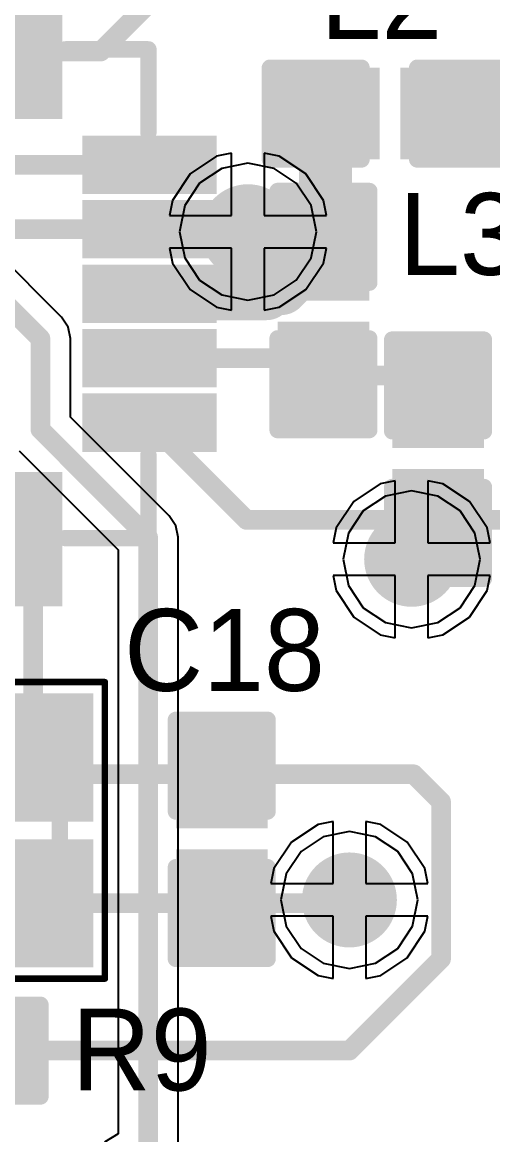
# Model space of a CAD drawing. Header units: millimetres. Extents: x 4 to 93, y 20 to 126.
# Drawn here: x 40.16 to 43.81, y 43.8 to 52.42 of the extents above; entities that cross this region are included whole.
import ezdxf

# ---------------------------------------------------------------- set-up
doc = ezdxf.new("R2010")
doc.units = ezdxf.units.MM
for name, color, linetype in [('BottomLayer', 5, 'Continuous'), ('KeepOutLayer', 6, 'Continuous'), ('Mechanical1', 6, 'Continuous'), ('MidLayer1', 16, 'Continuous'), ('MidLayer2', 76, 'Continuous'), ('MultiLayer', 9, 'Continuous'), ('TopLayer', 1, 'Continuous'), ('TopOverlay', 2, 'Continuous'), ('TopPaste', 8, 'Continuous'), ('TopSolder', 216, 'Continuous'), ('ViaHoleLayer', 16, 'Continuous')]:
    doc.layers.add(name, color=color, linetype=linetype)

# ---------------------------------------------------------------- blocks, each defined once
blk = doc.blocks.new('QFN20L_5_5_11')
at = {"layer": 'TopLayer'}
for points in [[(0.575, 0.4578), (0.825, 0.4578), (0.575, 1.2978), (0.825, 1.2978)], [(1.075, 0.4578), (1.325, 0.4578), (1.075, 1.2978), (1.325, 1.2978)], [(1.575, 0.4578), (1.825, 0.4578), (1.575, 1.2978), (1.825, 1.2978)], [(2.075, 0.4578), (2.325, 0.4578), (2.075, 1.2978), (2.325, 1.2978)], [(2.575, 0.4578), (2.825, 0.4578), (2.575, 1.2978), (2.825, 1.2978)], [(0.2168, -0.125), (0.2168, 0.125), (-0.6232, -0.125), (-0.6232, 0.125)], [(4.0232, -0.125), (4.0232, 0.125), (3.1832, -0.125), (3.1832, 0.125)], [(0.2168, -0.625), (0.2168, -0.375), (-0.6232, -0.625), (-0.6232, -0.375)], [(4.0232, -0.625), (4.0232, -0.375), (3.1832, -0.625), (3.1832, -0.375)], [(0.2168, -1.125), (0.2168, -0.875), (-0.6232, -1.125), (-0.6232, -0.875)], [(4.0232, -1.125), (4.0232, -0.875), (3.1832, -1.125), (3.1832, -0.875)], [(0.2168, -1.625), (0.2168, -1.375), (-0.6232, -1.625), (-0.6232, -1.375)], [(4.0232, -1.625), (4.0232, -1.375), (3.1832, -1.625), (3.1832, -1.375)], [(0.2168, -2.125), (0.2168, -1.875), (-0.6232, -2.125), (-0.6232, -1.875)], [(4.0232, -2.125), (4.0232, -1.875), (3.1832, -2.125), (3.1832, -1.875)], [(0.575, -3.3232), (0.825, -3.3232), (0.575, -2.4832), (0.825, -2.4832)], [(1.075, -3.3232), (1.325, -3.3232), (1.075, -2.4832), (1.325, -2.4832)], [(1.575, -3.3232), (1.825, -3.3232), (1.575, -2.4832), (1.825, -2.4832)], [(2.075, -3.3232), (2.325, -3.3232), (2.075, -2.4832), (2.325, -2.4832)], [(2.575, -3.3232), (2.825, -3.3232), (2.575, -2.4832), (2.825, -2.4832)]]:
    blk.add_solid(points, dxfattribs=at)
at = {"layer": 'TopOverlay', "const_width": 0.127}
for points in [[(-0.195, 0.7), (0, 0.895)], [(0, 0.895), (0.45, 0.895)], [(2.95, 0.895), (3.595, 0.895)], [(3.595, 0.25), (3.595, 0.895)], [(-0.195, 0.25), (-0.195, 0.7)], [(-0.195, -2.895), (-0.195, -2.25)], [(3.595, -2.895), (3.595, -2.25)], [(-0.195, -2.895), (0.45, -2.895)], [(2.95, -2.895), (3.595, -2.895)]]:
    blk.add_lwpolyline(points, dxfattribs=at)
at = {"layer": 'TopOverlay', "const_width": 0.0635}
for points in [[(-0.0318, 0.895, 1), (0.0318, 0.895, 1)], [(-0.0318, 0.895, 1), (0.0318, 0.895, 1)], [(0.4183, 0.895, 1), (0.4818, 0.895, 1)], [(2.9183, 0.895, 1), (2.9818, 0.895, 1)], [(3.5632, 0.895, 1), (3.6267, 0.895, 1)], [(3.5632, 0.895, 1), (3.6267, 0.895, 1)], [(-0.2267, 0.7, 1), (-0.1632, 0.7, 1)], [(-0.2267, 0.7, 1), (-0.1632, 0.7, 1)], [(-0.2267, 0.25, 1), (-0.1632, 0.25, 1)], [(3.5632, 0.25, 1), (3.6267, 0.25, 1)], [(-0.2267, -2.25, 1), (-0.1632, -2.25, 1)], [(3.5632, -2.25, 1), (3.6267, -2.25, 1)], [(-0.2267, -2.895, 1), (-0.1632, -2.895, 1)], [(-0.2267, -2.895, 1), (-0.1632, -2.895, 1)], [(0.4183, -2.895, 1), (0.4818, -2.895, 1)], [(2.9183, -2.895, 1), (2.9818, -2.895, 1)], [(3.5632, -2.895, 1), (3.6267, -2.895, 1)], [(3.5632, -2.895, 1), (3.6267, -2.895, 1)]]:
    blk.add_lwpolyline(points, format="xyb", close=True, dxfattribs=at)
at = {"layer": 'TopPaste'}
for points in [[(0.575, 0.4578), (0.825, 0.4578), (0.575, 1.2978), (0.825, 1.2978)], [(1.075, 0.4578), (1.325, 0.4578), (1.075, 1.2978), (1.325, 1.2978)], [(1.575, 0.4578), (1.825, 0.4578), (1.575, 1.2978), (1.825, 1.2978)], [(2.075, 0.4578), (2.325, 0.4578), (2.075, 1.2978), (2.325, 1.2978)], [(2.575, 0.4578), (2.825, 0.4578), (2.575, 1.2978), (2.825, 1.2978)], [(0.2168, -0.125), (0.2168, 0.125), (-0.6232, -0.125), (-0.6232, 0.125)], [(4.0232, -0.125), (4.0232, 0.125), (3.1832, -0.125), (3.1832, 0.125)], [(0.2168, -0.625), (0.2168, -0.375), (-0.6232, -0.625), (-0.6232, -0.375)], [(4.0232, -0.625), (4.0232, -0.375), (3.1832, -0.625), (3.1832, -0.375)], [(0.2168, -1.125), (0.2168, -0.875), (-0.6232, -1.125), (-0.6232, -0.875)], [(4.0232, -1.125), (4.0232, -0.875), (3.1832, -1.125), (3.1832, -0.875)], [(0.2168, -1.625), (0.2168, -1.375), (-0.6232, -1.625), (-0.6232, -1.375)], [(4.0232, -1.625), (4.0232, -1.375), (3.1832, -1.625), (3.1832, -1.375)], [(0.2168, -2.125), (0.2168, -1.875), (-0.6232, -2.125), (-0.6232, -1.875)], [(4.0232, -2.125), (4.0232, -1.875), (3.1832, -2.125), (3.1832, -1.875)], [(0.575, -3.3232), (0.825, -3.3232), (0.575, -2.4832), (0.825, -2.4832)], [(1.075, -3.3232), (1.325, -3.3232), (1.075, -2.4832), (1.325, -2.4832)], [(1.575, -3.3232), (1.825, -3.3232), (1.575, -2.4832), (1.825, -2.4832)], [(2.075, -3.3232), (2.325, -3.3232), (2.075, -2.4832), (2.325, -2.4832)], [(2.575, -3.3232), (2.825, -3.3232), (2.575, -2.4832), (2.825, -2.4832)]]:
    blk.add_solid(points, dxfattribs=at)
at = {"layer": 'TopSolder'}
for points in [[(0.4734, 0.3562), (0.9266, 0.3562), (0.4734, 1.3994), (0.9266, 1.3994)], [(0.9734, 0.3562), (1.4266, 0.3562), (0.9734, 1.3994), (1.4266, 1.3994)], [(1.4734, 0.3562), (1.9266, 0.3562), (1.4734, 1.3994), (1.9266, 1.3994)], [(1.9734, 0.3562), (2.4266, 0.3562), (1.9734, 1.3994), (2.4266, 1.3994)], [(2.4734, 0.3562), (2.9266, 0.3562), (2.4734, 1.3994), (2.9266, 1.3994)], [(0.3184, -0.2266), (0.3184, 0.2266), (-0.7248, -0.2266), (-0.7248, 0.2266)], [(4.1248, -0.2266), (4.1248, 0.2266), (3.0816, -0.2266), (3.0816, 0.2266)], [(0.3184, -0.7266), (0.3184, -0.2734), (-0.7248, -0.7266), (-0.7248, -0.2734)], [(4.1248, -0.7266), (4.1248, -0.2734), (3.0816, -0.7266), (3.0816, -0.2734)], [(0.3184, -1.2266), (0.3184, -0.7734), (-0.7248, -1.2266), (-0.7248, -0.7734)], [(4.1248, -1.2266), (4.1248, -0.7734), (3.0816, -1.2266), (3.0816, -0.7734)], [(0.3184, -1.7266), (0.3184, -1.2734), (-0.7248, -1.7266), (-0.7248, -1.2734)], [(4.1248, -1.7266), (4.1248, -1.2734), (3.0816, -1.7266), (3.0816, -1.2734)], [(0.3184, -2.2266), (0.3184, -1.7734), (-0.7248, -2.2266), (-0.7248, -1.7734)], [(4.1248, -2.2266), (4.1248, -1.7734), (3.0816, -2.2266), (3.0816, -1.7734)], [(0.4734, -3.4248), (0.9266, -3.4248), (0.4734, -2.3816), (0.9266, -2.3816)], [(0.9734, -3.4248), (1.4266, -3.4248), (0.9734, -2.3816), (1.4266, -2.3816)], [(1.4734, -3.4248), (1.9266, -3.4248), (1.4734, -2.3816), (1.9266, -2.3816)], [(1.9734, -3.4248), (2.4266, -3.4248), (1.9734, -2.3816), (2.4266, -2.3816)], [(2.4734, -3.4248), (2.9266, -3.4248), (2.4734, -2.3816), (2.9266, -2.3816)]]:
    blk.add_solid(points, dxfattribs=at)
blk = doc.blocks.new('0402__13')
at = {"layer": 'TopLayer'}
for points in [[(-0.3175, -0.254), (0.3175, -0.254), (-0.3175, 0.254), (0.3175, 0.254)], [(0.682498, -0.254), (1.317498, -0.254), (0.682498, 0.254), (1.317498, 0.254)]]:
    blk.add_solid(points, dxfattribs=at)
at = {"layer": 'TopOverlay', "const_width": 0.127}
for points in [[(-0.4318, -0.3556), (-0.4318, 0.3556)], [(-0.4318, 0.3556), (0.2794, 0.3556)], [(0.7112, 0.3556), (1.4224, 0.3556)], [(1.4224, -0.3556), (1.4224, 0.3556)], [(-0.4318, -0.3556), (0.2794, -0.3556)], [(0.7112, -0.3556), (1.4224, -0.3556)]]:
    blk.add_lwpolyline(points, dxfattribs=at)
at = {"layer": 'TopOverlay', "const_width": 0.0635}
for points in [[(-0.46355, 0.3556, 1), (-0.40005, 0.3556, 1)], [(-0.46355, 0.3556, 1), (-0.40005, 0.3556, 1)], [(0.24765, 0.3556, 1), (0.31115, 0.3556, 1)], [(0.67945, 0.3556, 1), (0.74295, 0.3556, 1)], [(1.39065, 0.3556, 1), (1.45415, 0.3556, 1)], [(1.39065, 0.3556, 1), (1.45415, 0.3556, 1)], [(-0.46355, -0.3556, 1), (-0.40005, -0.3556, 1)], [(-0.46355, -0.3556, 1), (-0.40005, -0.3556, 1)], [(0.24765, -0.3556, 1), (0.31115, -0.3556, 1)], [(0.67945, -0.3556, 1), (0.74295, -0.3556, 1)], [(1.39065, -0.3556, 1), (1.45415, -0.3556, 1)], [(1.39065, -0.3556, 1), (1.45415, -0.3556, 1)]]:
    blk.add_lwpolyline(points, format="xyb", close=True, dxfattribs=at)
at = {"layer": 'TopPaste'}
for points in [[(-0.3175, -0.254), (0.3175, -0.254), (-0.3175, 0.254), (0.3175, 0.254)], [(0.682498, -0.254), (1.317498, -0.254), (0.682498, 0.254), (1.317498, 0.254)]]:
    blk.add_solid(points, dxfattribs=at)
at = {"layer": 'TopSolder'}
for points in [[(-0.4191, -0.3556), (0.4191, -0.3556), (-0.4191, 0.3556), (0.4191, 0.3556)], [(0.580898, -0.3556), (1.419098, -0.3556), (0.580898, 0.3556), (1.419098, 0.3556)]]:
    blk.add_solid(points, dxfattribs=at)
blk = doc.blocks.new('0402__14')
at = {"layer": 'TopLayer'}
for points in [[(-0.3175, -0.254), (0.3175, -0.254), (-0.3175, 0.254), (0.3175, 0.254)], [(0.682498, -0.254), (1.317498, -0.254), (0.682498, 0.254), (1.317498, 0.254)]]:
    blk.add_solid(points, dxfattribs=at)
at = {"layer": 'TopOverlay', "const_width": 0.127}
for points in [[(-0.4318, -0.3556), (-0.4318, 0.3556)], [(-0.4318, 0.3556), (0.2794, 0.3556)], [(0.7112, 0.3556), (1.4224, 0.3556)], [(1.4224, -0.3556), (1.4224, 0.3556)], [(-0.4318, -0.3556), (0.2794, -0.3556)], [(0.7112, -0.3556), (1.4224, -0.3556)]]:
    blk.add_lwpolyline(points, dxfattribs=at)
at = {"layer": 'TopOverlay', "const_width": 0.0635}
for points in [[(-0.46355, 0.3556, 1), (-0.40005, 0.3556, 1)], [(-0.46355, 0.3556, 1), (-0.40005, 0.3556, 1)], [(0.24765, 0.3556, 1), (0.31115, 0.3556, 1)], [(0.67945, 0.3556, 1), (0.74295, 0.3556, 1)], [(1.39065, 0.3556, 1), (1.45415, 0.3556, 1)], [(1.39065, 0.3556, 1), (1.45415, 0.3556, 1)], [(-0.46355, -0.3556, 1), (-0.40005, -0.3556, 1)], [(-0.46355, -0.3556, 1), (-0.40005, -0.3556, 1)], [(0.24765, -0.3556, 1), (0.31115, -0.3556, 1)], [(0.67945, -0.3556, 1), (0.74295, -0.3556, 1)], [(1.39065, -0.3556, 1), (1.45415, -0.3556, 1)], [(1.39065, -0.3556, 1), (1.45415, -0.3556, 1)]]:
    blk.add_lwpolyline(points, format="xyb", close=True, dxfattribs=at)
at = {"layer": 'TopPaste'}
for points in [[(-0.3175, -0.254), (0.3175, -0.254), (-0.3175, 0.254), (0.3175, 0.254)], [(0.682498, -0.254), (1.317498, -0.254), (0.682498, 0.254), (1.317498, 0.254)]]:
    blk.add_solid(points, dxfattribs=at)
at = {"layer": 'TopSolder'}
for points in [[(-0.4191, -0.3556), (0.4191, -0.3556), (-0.4191, 0.3556), (0.4191, 0.3556)], [(0.580898, -0.3556), (1.419098, -0.3556), (0.580898, 0.3556), (1.419098, 0.3556)]]:
    blk.add_solid(points, dxfattribs=at)
blk = doc.blocks.new('0402__15')
at = {"layer": 'TopLayer'}
for points in [[(-0.3175, -0.254), (0.3175, -0.254), (-0.3175, 0.254), (0.3175, 0.254)], [(0.682498, -0.254), (1.317498, -0.254), (0.682498, 0.254), (1.317498, 0.254)]]:
    blk.add_solid(points, dxfattribs=at)
at = {"layer": 'TopOverlay', "const_width": 0.127}
for points in [[(-0.4318, 0.3556), (-0.4318, -0.3556)], [(-0.4318, 0.3556), (0.2794, 0.3556)], [(0.7112, 0.3556), (1.4224, 0.3556)], [(1.4224, 0.3556), (1.4224, -0.3556)], [(-0.4318, -0.3556), (0.2794, -0.3556)], [(0.7112, -0.3556), (1.4224, -0.3556)]]:
    blk.add_lwpolyline(points, dxfattribs=at)
at = {"layer": 'TopOverlay', "const_width": 0.0635}
for points in [[(-0.46355, 0.3556, 1), (-0.40005, 0.3556, 1)], [(-0.46355, 0.3556, 1), (-0.40005, 0.3556, 1)], [(0.24765, 0.3556, 1), (0.31115, 0.3556, 1)], [(0.67945, 0.3556, 1), (0.74295, 0.3556, 1)], [(1.39065, 0.3556, 1), (1.45415, 0.3556, 1)], [(1.39065, 0.3556, 1), (1.45415, 0.3556, 1)], [(-0.46355, -0.3556, 1), (-0.40005, -0.3556, 1)], [(-0.46355, -0.3556, 1), (-0.40005, -0.3556, 1)], [(0.24765, -0.3556, 1), (0.31115, -0.3556, 1)], [(0.67945, -0.3556, 1), (0.74295, -0.3556, 1)], [(1.39065, -0.3556, 1), (1.45415, -0.3556, 1)], [(1.39065, -0.3556, 1), (1.45415, -0.3556, 1)]]:
    blk.add_lwpolyline(points, format="xyb", close=True, dxfattribs=at)
at = {"layer": 'TopPaste'}
for points in [[(-0.3175, -0.254), (0.3175, -0.254), (-0.3175, 0.254), (0.3175, 0.254)], [(0.682498, -0.254), (1.317498, -0.254), (0.682498, 0.254), (1.317498, 0.254)]]:
    blk.add_solid(points, dxfattribs=at)
at = {"layer": 'TopSolder'}
for points in [[(-0.4191, -0.3556), (0.4191, -0.3556), (-0.4191, 0.3556), (0.4191, 0.3556)], [(0.580898, -0.3556), (1.419098, -0.3556), (0.580898, 0.3556), (1.419098, 0.3556)]]:
    blk.add_solid(points, dxfattribs=at)
blk = doc.blocks.new('0402__16')
at = {"layer": 'TopLayer'}
for points in [[(-0.3175, -0.254), (0.3175, -0.254), (-0.3175, 0.254), (0.3175, 0.254)], [(0.682498, -0.254), (1.317498, -0.254), (0.682498, 0.254), (1.317498, 0.254)]]:
    blk.add_solid(points, dxfattribs=at)
at = {"layer": 'TopOverlay', "const_width": 0.127}
for points in [[(-0.4318, -0.3556), (-0.4318, 0.3556)], [(0.2794, 0.3556), (-0.4318, 0.3556)], [(1.4224, 0.3556), (0.7112, 0.3556)], [(1.4224, -0.3556), (1.4224, 0.3556)], [(0.2794, -0.3556), (-0.4318, -0.3556)], [(1.4224, -0.3556), (0.7112, -0.3556)]]:
    blk.add_lwpolyline(points, dxfattribs=at)
at = {"layer": 'TopOverlay', "const_width": 0.0635}
for points in [[(-0.46355, 0.3556, 1), (-0.40005, 0.3556, 1)], [(-0.46355, 0.3556, 1), (-0.40005, 0.3556, 1)], [(0.24765, 0.3556, 1), (0.31115, 0.3556, 1)], [(0.67945, 0.3556, 1), (0.74295, 0.3556, 1)], [(1.39065, 0.3556, 1), (1.45415, 0.3556, 1)], [(1.39065, 0.3556, 1), (1.45415, 0.3556, 1)], [(-0.46355, -0.3556, 1), (-0.40005, -0.3556, 1)], [(-0.46355, -0.3556, 1), (-0.40005, -0.3556, 1)], [(0.24765, -0.3556, 1), (0.31115, -0.3556, 1)], [(0.67945, -0.3556, 1), (0.74295, -0.3556, 1)], [(1.39065, -0.3556, 1), (1.45415, -0.3556, 1)], [(1.39065, -0.3556, 1), (1.45415, -0.3556, 1)]]:
    blk.add_lwpolyline(points, format="xyb", close=True, dxfattribs=at)
at = {"layer": 'TopPaste'}
for points in [[(-0.3175, -0.254), (0.3175, -0.254), (-0.3175, 0.254), (0.3175, 0.254)], [(0.682498, -0.254), (1.317498, -0.254), (0.682498, 0.254), (1.317498, 0.254)]]:
    blk.add_solid(points, dxfattribs=at)
at = {"layer": 'TopSolder'}
for points in [[(-0.4191, -0.3556), (0.4191, -0.3556), (-0.4191, 0.3556), (0.4191, 0.3556)], [(0.580898, -0.3556), (1.419098, -0.3556), (0.580898, 0.3556), (1.419098, 0.3556)]]:
    blk.add_solid(points, dxfattribs=at)
blk = doc.blocks.new('0402__23')
at = {"layer": 'TopLayer'}
for points in [[(-0.3175, -0.254), (0.3175, -0.254), (-0.3175, 0.254), (0.3175, 0.254)], [(0.682498, -0.254), (1.317498, -0.254), (0.682498, 0.254), (1.317498, 0.254)]]:
    blk.add_solid(points, dxfattribs=at)
at = {"layer": 'TopOverlay', "const_width": 0.127}
for points in [[(-0.4318, 0.3556), (-0.4318, -0.3556)], [(-0.4318, 0.3556), (0.2794, 0.3556)], [(0.7112, 0.3556), (1.4224, 0.3556)], [(1.4224, 0.3556), (1.4224, -0.3556)], [(-0.4318, -0.3556), (0.2794, -0.3556)], [(0.7112, -0.3556), (1.4224, -0.3556)]]:
    blk.add_lwpolyline(points, dxfattribs=at)
at = {"layer": 'TopOverlay', "const_width": 0.0635}
for points in [[(-0.46355, 0.3556, 1), (-0.40005, 0.3556, 1)], [(-0.46355, 0.3556, 1), (-0.40005, 0.3556, 1)], [(0.24765, 0.3556, 1), (0.31115, 0.3556, 1)], [(0.67945, 0.3556, 1), (0.74295, 0.3556, 1)], [(1.39065, 0.3556, 1), (1.45415, 0.3556, 1)], [(1.39065, 0.3556, 1), (1.45415, 0.3556, 1)], [(-0.46355, -0.3556, 1), (-0.40005, -0.3556, 1)], [(-0.46355, -0.3556, 1), (-0.40005, -0.3556, 1)], [(0.24765, -0.3556, 1), (0.31115, -0.3556, 1)], [(0.67945, -0.3556, 1), (0.74295, -0.3556, 1)], [(1.39065, -0.3556, 1), (1.45415, -0.3556, 1)], [(1.39065, -0.3556, 1), (1.45415, -0.3556, 1)]]:
    blk.add_lwpolyline(points, format="xyb", close=True, dxfattribs=at)
at = {"layer": 'TopPaste'}
for points in [[(-0.3175, -0.254), (0.3175, -0.254), (-0.3175, 0.254), (0.3175, 0.254)], [(0.682498, -0.254), (1.317498, -0.254), (0.682498, 0.254), (1.317498, 0.254)]]:
    blk.add_solid(points, dxfattribs=at)
at = {"layer": 'TopSolder'}
for points in [[(-0.4191, -0.3556), (0.4191, -0.3556), (-0.4191, 0.3556), (0.4191, 0.3556)], [(0.580898, -0.3556), (1.419098, -0.3556), (0.580898, 0.3556), (1.419098, 0.3556)]]:
    blk.add_solid(points, dxfattribs=at)
blk = doc.blocks.new('OSCCC200X160X50_31')
at = {"layer": 'Mechanical1'}
for points, const_width in [([(-1.35, -1.15), (-1.35, 1.15)], 0.05), ([(-1.35, 1.15), (1.35, 1.15)], 0.05), ([(1.35, -1.15), (1.35, 1.15)], 0.05), ([(-1, -0.8), (-1, 0.8)], 0.127), ([(-1, 0.8), (1, 0.8)], 0.127), ([(1, -0.8), (1, 0.8)], 0.127), ([(-1, -0.8), (1, -0.8)], 0.127), ([(-1.35, -1.15), (1.35, -1.15)], 0.05)]:
    blk.add_lwpolyline(points, dxfattribs=dict(at, const_width=const_width))
for points, const_width in [([(-1.3625, 1.15, 1), (-1.3375, 1.15, 1)], 0.025), ([(-1.3625, 1.15, 1), (-1.3375, 1.15, 1)], 0.025), ([(1.3375, 1.15, 1), (1.3625, 1.15, 1)], 0.025), ([(1.3375, 1.15, 1), (1.3625, 1.15, 1)], 0.025), ([(-1.0318, 0.8, 1), (-0.9683, 0.8, 1)], 0.0635), ([(-1.0318, 0.8, 1), (-0.9683, 0.8, 1)], 0.0635), ([(0.9683, 0.8, 1), (1.0318, 0.8, 1)], 0.0635), ([(0.9683, 0.8, 1), (1.0318, 0.8, 1)], 0.0635), ([(-0.55, -0.45, 1), (-0.75, -0.45, 1)], 0.2), ([(-0.8, -0.45, 1), (-0.7, -0.45, 1)], 0.1), ([(-0.6, -0.45, 1), (-0.5, -0.45, 1)], 0.1), ([(-1.0318, -0.8, 1), (-0.9683, -0.8, 1)], 0.0635), ([(-1.0318, -0.8, 1), (-0.9683, -0.8, 1)], 0.0635), ([(0.9683, -0.8, 1), (1.0318, -0.8, 1)], 0.0635), ([(0.9683, -0.8, 1), (1.0318, -0.8, 1)], 0.0635), ([(-1.3625, -1.15, 1), (-1.3375, -1.15, 1)], 0.025), ([(-1.3625, -1.15, 1), (-1.3375, -1.15, 1)], 0.025), ([(1.3375, -1.15, 1), (1.3625, -1.15, 1)], 0.025), ([(1.3375, -1.15, 1), (1.3625, -1.15, 1)], 0.025)]:
    blk.add_lwpolyline(points, format="xyb", close=True, dxfattribs=dict(at, const_width=const_width))
at = {"layer": 'TopLayer'}
for points in [[(-0.27, 0.17), (-0.27, 0.96), (-1.16, 0.17), (-1.16, 0.96)], [(1.16, 0.17), (1.16, 0.96), (0.27, 0.17), (0.27, 0.96)], [(-0.27, -0.96), (-0.27, -0.17), (-1.16, -0.96), (-1.16, -0.17)], [(1.16, -0.96), (1.16, -0.17), (0.27, -0.96), (0.27, -0.17)]]:
    blk.add_solid(points, dxfattribs=at)
at = {"layer": 'TopOverlay', "const_width": 0.127}
for points in [[(-0.1, 0.8), (0.1, 0.8)], [(-0.1, -0.8), (0.1, -0.8)]]:
    blk.add_lwpolyline(points, dxfattribs=at)
at = {"layer": 'TopOverlay'}
for points, const_width in [([(-0.1317, 0.8, 1), (-0.0682, 0.8, 1)], 0.0635), ([(0.0682, 0.8, 1), (0.1317, 0.8, 1)], 0.0635), ([(-1.55, -0.55, 1), (-1.75, -0.55, 1)], 0.2), ([(-1.8, -0.55, 1), (-1.7, -0.55, 1)], 0.1), ([(-1.6, -0.55, 1), (-1.5, -0.55, 1)], 0.1), ([(-0.1317, -0.8, 1), (-0.0682, -0.8, 1)], 0.0635), ([(0.0682, -0.8, 1), (0.1317, -0.8, 1)], 0.0635)]:
    blk.add_lwpolyline(points, format="xyb", close=True, dxfattribs=dict(at, const_width=const_width))
at = {"layer": 'TopPaste'}
for points in [[(-0.27, 0.17), (-0.27, 0.96), (-1.16, 0.17), (-1.16, 0.96)], [(1.16, 0.17), (1.16, 0.96), (0.27, 0.17), (0.27, 0.96)], [(-0.27, -0.96), (-0.27, -0.17), (-1.16, -0.96), (-1.16, -0.17)], [(1.16, -0.96), (1.16, -0.17), (0.27, -0.96), (0.27, -0.17)]]:
    blk.add_solid(points, dxfattribs=at)
at = {"layer": 'TopSolder'}
for points in [[(-0.1684, 0.0684), (-0.1684, 1.0616), (-1.2616, 0.0684), (-1.2616, 1.0616)], [(1.2616, 0.0684), (1.2616, 1.0616), (0.1684, 0.0684), (0.1684, 1.0616)], [(-0.1684, -1.0616), (-0.1684, -0.0684), (-1.2616, -1.0616), (-1.2616, -0.0684)], [(1.2616, -1.0616), (1.2616, -0.0684), (0.1684, -1.0616), (0.1684, -0.0684)]]:
    blk.add_solid(points, dxfattribs=at)

msp = doc.modelspace()

# ---------------------------------------------------------------- linework, layer by layer
at = {"layer": 'BottomLayer'}
for p, q in [((41.6672, 51.3862), (41.4613, 51.2487)), ((41.783, 51.4092), (41.6672, 51.3862)), ((41.783, 50.927), (41.783, 51.4092)), ((42.1528, 51.3862), (42.037, 51.4092)), ((42.037, 51.4092), (42.037, 50.927)), ((42.3587, 51.2487), (42.1528, 51.3862)), ((41.4613, 51.2487), (41.3238, 51.0428)), ((42.4962, 51.0428), (42.3587, 51.2487)), ((40.4649, 50.1363), (39.5856, 51.0156)), ((41.3238, 51.0428), (41.3008, 50.927)), ((42.5192, 50.927), (42.4962, 51.0428)), ((41.3008, 50.927), (41.783, 50.927)), ((42.037, 50.927), (42.5192, 50.927)), ((41.783, 50.673), (41.3008, 50.673)), ((41.3008, 50.673), (41.3238, 50.5572)), ((41.783, 50.1908), (41.783, 50.673)), ((42.5192, 50.673), (42.037, 50.673)), ((42.037, 50.673), (42.037, 50.1908)), ((42.4962, 50.5572), (42.5192, 50.673)), ((41.3238, 50.5572), (41.4613, 50.3513)), ((42.3587, 50.3513), (42.4962, 50.5572)), ((41.4613, 50.3513), (41.6672, 50.2138)), ((42.1528, 50.2138), (42.3587, 50.3513)), ((41.6672, 50.2138), (41.783, 50.1908)), ((42.037, 50.1908), (42.1528, 50.2138)), ((40.5154, 50.0607), (40.4649, 50.1363)), ((40.5331, 49.9715), (40.5154, 50.0607)), ((40.5331, 49.3628), (40.5331, 49.9715)), ((41.3001, 48.5959), (40.5331, 49.3628)), ((40.1353, 49.1015), (40.9022, 48.3345)), ((42.9372, 48.8462), (42.7313, 48.7087)), ((43.053, 48.8692), (42.9372, 48.8462)), ((43.053, 48.387), (43.053, 48.8692)), ((43.4228, 48.8462), (43.307, 48.8692)), ((43.307, 48.8692), (43.307, 48.387)), ((43.6287, 48.7087), (43.4228, 48.8462)), ((42.7313, 48.7087), (42.5938, 48.5028)), ((43.7662, 48.5028), (43.6287, 48.7087)), ((41.3506, 48.5202), (41.3001, 48.5959)), ((41.3684, 48.431), (41.3506, 48.5202)), ((42.5938, 48.5028), (42.5708, 48.387)), ((43.7892, 48.387), (43.7662, 48.5028)), ((41.3684, 38.318), (41.3684, 48.431)), ((40.9022, 48.3345), (40.9022, 43.806)), ((42.5708, 48.387), (43.053, 48.387)), ((43.307, 48.387), (43.7892, 48.387)), ((43.053, 48.133), (42.5708, 48.133)), ((42.5708, 48.133), (42.5938, 48.0172)), ((43.053, 47.6508), (43.053, 48.133)), ((43.7892, 48.133), (43.307, 48.133)), ((43.307, 48.133), (43.307, 47.6508)), ((43.7662, 48.0172), (43.7892, 48.133)), ((42.5938, 48.0172), (42.7313, 47.8113)), ((43.6287, 47.8113), (43.7662, 48.0172)), ((42.7313, 47.8113), (42.9372, 47.6738)), ((43.4228, 47.6738), (43.6287, 47.8113)), ((42.9372, 47.6738), (43.053, 47.6508)), ((43.307, 47.6508), (43.4228, 47.6738)), ((42.4546, 46.2046), (42.2487, 46.0671)), ((42.5704, 46.2276), (42.4546, 46.2046)), ((42.5704, 45.7454), (42.5704, 46.2276)), ((42.9402, 46.2046), (42.8244, 46.2276)), ((42.8244, 46.2276), (42.8244, 45.7454)), ((43.1461, 46.0671), (42.9402, 46.2046)), ((42.2487, 46.0671), (42.1112, 45.8612)), ((43.2836, 45.8612), (43.1461, 46.0671)), ((42.1112, 45.8612), (42.0882, 45.7454)), ((43.3066, 45.7454), (43.2836, 45.8612)), ((42.0882, 45.7454), (42.5704, 45.7454)), ((42.8244, 45.7454), (43.3066, 45.7454)), ((42.5704, 45.4914), (42.0882, 45.4914)), ((42.0882, 45.4914), (42.1112, 45.3756)), ((42.5704, 45.0092), (42.5704, 45.4914)), ((43.3066, 45.4914), (42.8244, 45.4914)), ((42.8244, 45.4914), (42.8244, 45.0092)), ((43.2836, 45.3756), (43.3066, 45.4914)), ((42.1112, 45.3756), (42.2487, 45.1697)), ((43.1461, 45.1697), (43.2836, 45.3756)), ((42.2487, 45.1697), (42.4546, 45.0322)), ((42.9402, 45.0322), (43.1461, 45.1697)), ((42.4546, 45.0322), (42.5704, 45.0092)), ((42.8244, 45.0092), (42.9402, 45.0322)), ((40.9022, 43.806), (40.7976, 43.7406))]:
    msp.add_line(p, q, dxfattribs=at)
for points, const_width in [([(41.7259, 50.8, 1), (42.0941, 50.8, 1)], 0.3683), ([(40.262, 49.9715, 1), (40.3382, 49.9715, 1)], 0.0762), ([(40.262, 49.9715, 1), (40.3382, 49.9715, 1)], 0.0762), ([(40.262, 49.2663, 1), (40.3382, 49.2663, 1)], 0.0762), ([(40.262, 49.2663, 1), (40.3382, 49.2663, 1)], 0.0762), ([(42.9958, 48.26, 1), (43.3642, 48.26, 1)], 0.3683), ([(41.0972, 48.431, 1), (41.1734, 48.431, 1)], 0.0762), ([(41.0972, 48.431, 1), (41.1734, 48.431, 1)], 0.0762), ([(42.5132, 45.6184, 1), (42.8815, 45.6184, 1)], 0.3683)]:
    msp.add_lwpolyline(points, format="xyb", close=True, dxfattribs=dict(at, const_width=const_width))
at = {"layer": 'BottomLayer', "const_width": 0.1524}
for points in [[(39.4208, 50.8508), (40.3001, 49.9715)], [(40.3001, 49.2663), (40.3001, 49.9715)], [(40.3001, 49.2663), (41.1353, 48.431)], [(41.1353, 38.1694), (41.1353, 48.431)]]:
    msp.add_lwpolyline(points, dxfattribs=at)
at = {"layer": 'KeepOutLayer', "const_width": 0.254}
msp.add_lwpolyline([(59.4614, 38.5064, 1), (22.8854, 38.5064, 1)], format="xyb", close=True, dxfattribs=at)
at = {"layer": 'MidLayer1'}
for p, q in [((41.6672, 51.3862), (41.4613, 51.2487)), ((41.783, 51.4092), (41.6672, 51.3862)), ((41.783, 50.927), (41.783, 51.4092)), ((42.1528, 51.3862), (42.037, 51.4092)), ((42.037, 51.4092), (42.037, 50.927)), ((42.3587, 51.2487), (42.1528, 51.3862)), ((41.4613, 51.2487), (41.3238, 51.0428)), ((42.4962, 51.0428), (42.3587, 51.2487)), ((41.3238, 51.0428), (41.3008, 50.927)), ((42.5192, 50.927), (42.4962, 51.0428)), ((41.3008, 50.927), (41.783, 50.927)), ((42.037, 50.927), (42.5192, 50.927)), ((41.783, 50.673), (41.3008, 50.673)), ((41.3008, 50.673), (41.3238, 50.5572)), ((41.783, 50.1908), (41.783, 50.673)), ((42.5192, 50.673), (42.037, 50.673)), ((42.037, 50.673), (42.037, 50.1908)), ((42.4962, 50.5572), (42.5192, 50.673)), ((41.3238, 50.5572), (41.4613, 50.3513)), ((42.3587, 50.3513), (42.4962, 50.5572)), ((41.4613, 50.3513), (41.6672, 50.2138)), ((42.1528, 50.2138), (42.3587, 50.3513)), ((41.6672, 50.2138), (41.783, 50.1908)), ((42.037, 50.1908), (42.1528, 50.2138)), ((42.9372, 48.8462), (42.7313, 48.7087)), ((43.053, 48.8692), (42.9372, 48.8462)), ((43.053, 48.387), (43.053, 48.8692)), ((43.4228, 48.8462), (43.307, 48.8692)), ((43.307, 48.8692), (43.307, 48.387)), ((43.6287, 48.7087), (43.4228, 48.8462)), ((42.7313, 48.7087), (42.5938, 48.5028)), ((43.7662, 48.5028), (43.6287, 48.7087)), ((42.5938, 48.5028), (42.5708, 48.387)), ((43.7892, 48.387), (43.7662, 48.5028)), ((42.5708, 48.387), (43.053, 48.387)), ((43.307, 48.387), (43.7892, 48.387)), ((43.053, 48.133), (42.5708, 48.133)), ((42.5708, 48.133), (42.5938, 48.0172)), ((43.053, 47.6508), (43.053, 48.133)), ((43.7892, 48.133), (43.307, 48.133)), ((43.307, 48.133), (43.307, 47.6508)), ((43.7662, 48.0172), (43.7892, 48.133)), ((42.5938, 48.0172), (42.7313, 47.8113)), ((43.6287, 47.8113), (43.7662, 48.0172)), ((42.7313, 47.8113), (42.9372, 47.6738)), ((43.4228, 47.6738), (43.6287, 47.8113)), ((42.9372, 47.6738), (43.053, 47.6508)), ((43.307, 47.6508), (43.4228, 47.6738)), ((42.4546, 46.2046), (42.2487, 46.0671)), ((42.5704, 46.2276), (42.4546, 46.2046)), ((42.5704, 45.7454), (42.5704, 46.2276)), ((42.9402, 46.2046), (42.8244, 46.2276)), ((42.8244, 46.2276), (42.8244, 45.7454)), ((43.1461, 46.0671), (42.9402, 46.2046)), ((42.2487, 46.0671), (42.1112, 45.8612)), ((43.2836, 45.8612), (43.1461, 46.0671)), ((42.1112, 45.8612), (42.0882, 45.7454)), ((43.3066, 45.7454), (43.2836, 45.8612)), ((42.0882, 45.7454), (42.5704, 45.7454)), ((42.8244, 45.7454), (43.3066, 45.7454)), ((42.5704, 45.4914), (42.0882, 45.4914)), ((42.0882, 45.4914), (42.1112, 45.3756)), ((42.5704, 45.0092), (42.5704, 45.4914)), ((43.3066, 45.4914), (42.8244, 45.4914)), ((42.8244, 45.4914), (42.8244, 45.0092)), ((43.2836, 45.3756), (43.3066, 45.4914)), ((42.1112, 45.3756), (42.2487, 45.1697)), ((43.1461, 45.1697), (43.2836, 45.3756)), ((42.2487, 45.1697), (42.4546, 45.0322)), ((42.9402, 45.0322), (43.1461, 45.1697)), ((42.4546, 45.0322), (42.5704, 45.0092)), ((42.8244, 45.0092), (42.9402, 45.0322))]:
    msp.add_line(p, q, dxfattribs=at)
at = {"layer": 'MidLayer1', "const_width": 0.3683}
for points in [[(41.7259, 50.8, 1), (42.0941, 50.8, 1)], [(42.9958, 48.26, 1), (43.3642, 48.26, 1)], [(42.5132, 45.6184, 1), (42.8815, 45.6184, 1)]]:
    msp.add_lwpolyline(points, format="xyb", close=True, dxfattribs=at)
at = {"layer": 'MidLayer2'}
for p, q in [((41.91, 51.3309), (41.7068, 51.2905)), ((42.1132, 51.2905), (41.91, 51.3309)), ((41.7068, 51.2905), (41.5346, 51.1754)), ((42.2854, 51.1754), (42.1132, 51.2905)), ((41.5346, 51.1754), (41.4195, 51.0032)), ((42.4005, 51.0032), (42.2854, 51.1754)), ((41.4195, 51.0032), (41.3791, 50.8)), ((42.4409, 50.8), (42.4005, 51.0032)), ((41.3791, 50.8), (41.4195, 50.5968)), ((42.4005, 50.5968), (42.4409, 50.8)), ((41.4195, 50.5968), (41.5346, 50.4246)), ((42.2854, 50.4246), (42.4005, 50.5968)), ((41.5346, 50.4246), (41.7068, 50.3095)), ((42.1132, 50.3095), (42.2854, 50.4246)), ((41.7068, 50.3095), (41.91, 50.2691)), ((41.91, 50.2691), (42.1132, 50.3095)), ((42.9768, 48.7505), (42.8046, 48.6354)), ((43.18, 48.7909), (42.9768, 48.7505)), ((43.3832, 48.7505), (43.18, 48.7909)), ((43.5554, 48.6354), (43.3832, 48.7505)), ((42.8046, 48.6354), (42.6895, 48.4632)), ((43.6705, 48.4632), (43.5554, 48.6354)), ((42.6895, 48.4632), (42.6491, 48.26)), ((43.7109, 48.26), (43.6705, 48.4632)), ((42.6491, 48.26), (42.6895, 48.0568)), ((43.6705, 48.0568), (43.7109, 48.26)), ((42.6895, 48.0568), (42.8046, 47.8846)), ((43.5554, 47.8846), (43.6705, 48.0568)), ((42.8046, 47.8846), (42.9768, 47.7695)), ((43.3832, 47.7695), (43.5554, 47.8846)), ((42.9768, 47.7695), (43.18, 47.7291)), ((43.18, 47.7291), (43.3832, 47.7695)), ((42.4942, 46.1089), (42.322, 45.9938)), ((42.6974, 46.1493), (42.4942, 46.1089)), ((42.9006, 46.1089), (42.6974, 46.1493)), ((43.0728, 45.9938), (42.9006, 46.1089)), ((42.322, 45.9938), (42.2069, 45.8216)), ((43.1879, 45.8216), (43.0728, 45.9938)), ((42.2069, 45.8216), (42.1665, 45.6184)), ((43.2283, 45.6184), (43.1879, 45.8216)), ((42.1665, 45.6184), (42.2069, 45.4152)), ((43.1879, 45.4152), (43.2283, 45.6184)), ((42.2069, 45.4152), (42.322, 45.243)), ((43.0728, 45.243), (43.1879, 45.4152)), ((42.322, 45.243), (42.4942, 45.1279)), ((42.9006, 45.1279), (43.0728, 45.243)), ((42.4942, 45.1279), (42.6974, 45.0875)), ((42.6974, 45.0875), (42.9006, 45.1279))]:
    msp.add_line(p, q, dxfattribs=at)
at = {"layer": 'MidLayer2', "const_width": 0.3683}
for points in [[(41.7259, 50.8, 1), (42.0941, 50.8, 1)], [(42.9958, 48.26, 1), (43.3642, 48.26, 1)], [(42.5132, 45.6184, 1), (42.8815, 45.6184, 1)]]:
    msp.add_lwpolyline(points, format="xyb", close=True, dxfattribs=at)
at = {"layer": 'MultiLayer', "const_width": 0.3683}
for points in [[(41.7259, 50.8, 1), (42.0941, 50.8, 1)], [(42.9958, 48.26, 1), (43.3642, 48.26, 1)], [(42.5132, 45.6184, 1), (42.8815, 45.6184, 1)]]:
    msp.add_lwpolyline(points, format="xyb", close=True, dxfattribs=at)
at = {"layer": 'TopLayer'}
for points, const_width in [([(40.767, 52.197), (41.353, 52.783)], 0.1524), ([(40.243, 52.197), (40.767, 52.197)], 0.1524), ([(42.512, 50.7002), (42.512, 51.7162)], 0.4102), ([(43.512, 51.7162), (44.528, 51.7162)], 0.4102), ([(39.2572, 51.3192), (41.1462, 51.3192)], 0.1524), ([(42.496, 50.6842), (42.512, 50.7002)], 0.4102), ([(40.075, 50.8192), (41.1462, 50.8192)], 0.1524), ([(42.171, 50.3592), (42.496, 50.6842)], 0.4102), ([(42.0539, 50.3192), (42.0539, 50.3592)], 0.4102), ([(42.0539, 50.3592), (42.171, 50.3592)], 0.4102), ([(41.1462, 50.3192), (42.0539, 50.3192)], 0.4102), ([(41.1462, 49.8192), (42.361, 49.8192)], 0.1524), ([(42.361, 49.8192), (42.496, 49.6842)], 0.1524), ([(42.496, 49.6842), (43.242, 49.6842)], 0.1524), ([(43.242, 49.6842), (43.385, 49.5412)], 0.1524), ([(41.1462, 49.3192), (41.9006, 48.5648)], 0.1524), ([(41.9006, 48.5648), (43.8912, 48.5648)], 0.1524), ([(40.243, 46.801), (40.243, 48.416)], 0.1524), ([(40.165, 46.723), (40.243, 46.801)], 0.1524), ([(40.165, 46.723), (40.295, 46.593)], 0.1524), ([(40.295, 46.593), (41.7068, 46.593)], 0.1524), ([(41.7068, 46.593), (43.196, 46.593)], 0.1524), ([(43.196, 46.593), (43.4086, 46.3804)], 0.1524), ([(43.4086, 45.1612), (43.4086, 46.3804)], 0.1524), ([(40.165, 45.593), (41.7068, 45.593)], 0.1524), ([(41.7068, 45.593), (42.672, 45.593)], 0.1524), ([(42.672, 45.593), (42.6974, 45.6184)], 0.1524), ([(42.6974, 44.45), (43.4086, 45.1612)], 0.1524), ([(39.878, 44.45), (42.6974, 44.45)], 0.1524)]:
    msp.add_lwpolyline(points, dxfattribs=dict(at, const_width=const_width))
for points, const_width in [([(40.2049, 52.197, 1), (40.2811, 52.197, 1)], 0.0762), ([(40.7289, 52.197, 1), (40.8051, 52.197, 1)], 0.0762), ([(40.7289, 52.197, 1), (40.8051, 52.197, 1)], 0.0762), ([(42.4095, 51.7162, 1), (42.6146, 51.7162, 1)], 0.2051), ([(43.4095, 51.7162, 1), (43.6146, 51.7162, 1)], 0.2051), ([(41.1081, 51.3192, 1), (41.1843, 51.3192, 1)], 0.0762), ([(42.4095, 50.7002, 1), (42.6146, 50.7002, 1)], 0.2051), ([(42.4095, 50.7002, 1), (42.6146, 50.7002, 1)], 0.2051), ([(41.1081, 50.8192, 1), (41.1843, 50.8192, 1)], 0.0762), ([(42.3935, 50.6842, 1), (42.5986, 50.6842, 1)], 0.2051), ([(42.3935, 50.6842, 1), (42.5986, 50.6842, 1)], 0.2051), ([(41.9514, 50.3592, 1), (42.1565, 50.3592, 1)], 0.2051), ([(41.9514, 50.3592, 1), (42.1565, 50.3592, 1)], 0.2051), ([(42.0685, 50.3592, 1), (42.2736, 50.3592, 1)], 0.2051), ([(42.0685, 50.3592, 1), (42.2736, 50.3592, 1)], 0.2051), ([(41.0436, 50.3192, 1), (41.2487, 50.3192, 1)], 0.2051), ([(41.9514, 50.3192, 1), (42.1565, 50.3192, 1)], 0.2051), ([(41.9514, 50.3192, 1), (42.1565, 50.3192, 1)], 0.2051), ([(41.1081, 49.8192, 1), (41.1843, 49.8192, 1)], 0.0762), ([(42.3229, 49.8192, 1), (42.3991, 49.8192, 1)], 0.0762), ([(42.3229, 49.8192, 1), (42.3991, 49.8192, 1)], 0.0762), ([(42.4579, 49.6842, 1), (42.5341, 49.6842, 1)], 0.0762), ([(42.4579, 49.6842, 1), (42.5341, 49.6842, 1)], 0.0762), ([(43.2039, 49.6842, 1), (43.2801, 49.6842, 1)], 0.0762), ([(43.2039, 49.6842, 1), (43.2801, 49.6842, 1)], 0.0762), ([(43.3469, 49.5412, 1), (43.4231, 49.5412, 1)], 0.0762), ([(41.1081, 49.3192, 1), (41.1843, 49.3192, 1)], 0.0762), ([(41.8625, 48.5648, 1), (41.9387, 48.5648, 1)], 0.0762), ([(41.8625, 48.5648, 1), (41.9387, 48.5648, 1)], 0.0762), ([(40.2049, 48.416, 1), (40.2811, 48.416, 1)], 0.0762), ([(40.2049, 46.801, 1), (40.2811, 46.801, 1)], 0.0762), ([(40.2049, 46.801, 1), (40.2811, 46.801, 1)], 0.0762), ([(40.1269, 46.723, 1), (40.2031, 46.723, 1)], 0.0762), ([(40.1269, 46.723, 1), (40.2031, 46.723, 1)], 0.0762), ([(40.2569, 46.593, 1), (40.3331, 46.593, 1)], 0.0762), ([(40.2569, 46.593, 1), (40.3331, 46.593, 1)], 0.0762), ([(41.6687, 46.593, 1), (41.7449, 46.593, 1)], 0.0762), ([(41.6687, 46.593, 1), (41.7449, 46.593, 1)], 0.0762), ([(43.1579, 46.593, 1), (43.2341, 46.593, 1)], 0.0762), ([(43.1579, 46.593, 1), (43.2341, 46.593, 1)], 0.0762), ([(43.3705, 46.3804, 1), (43.4467, 46.3804, 1)], 0.0762), ([(43.3705, 46.3804, 1), (43.4467, 46.3804, 1)], 0.0762), ([(42.5132, 45.6184, 1), (42.8815, 45.6184, 1)], 0.3683), ([(40.1269, 45.593, 1), (40.2031, 45.593, 1)], 0.0762), ([(41.6687, 45.593, 1), (41.7449, 45.593, 1)], 0.0762), ([(41.6687, 45.593, 1), (41.7449, 45.593, 1)], 0.0762), ([(42.6339, 45.593, 1), (42.7101, 45.593, 1)], 0.0762), ([(42.6339, 45.593, 1), (42.7101, 45.593, 1)], 0.0762), ([(42.6593, 45.6184, 1), (42.7355, 45.6184, 1)], 0.0762), ([(43.3705, 45.1612, 1), (43.4467, 45.1612, 1)], 0.0762), ([(43.3705, 45.1612, 1), (43.4467, 45.1612, 1)], 0.0762), ([(42.6593, 44.45, 1), (42.7355, 44.45, 1)], 0.0762), ([(42.6593, 44.45, 1), (42.7355, 44.45, 1)], 0.0762)]:
    msp.add_lwpolyline(points, format="xyb", close=True, dxfattribs=dict(at, const_width=const_width))
at = {"layer": 'ViaHoleLayer', "const_width": 0.15}
for points in [[(41.835, 50.8, 1), (41.985, 50.8, 1)], [(43.105, 48.26, 1), (43.255, 48.26, 1)], [(42.6224, 45.6184, 1), (42.7724, 45.6184, 1)]]:
    msp.add_lwpolyline(points, format="xyb", close=True, dxfattribs=at)

# ---------------------------------------------------------------- block references
for name, p in [('QFN20L_5_5_11', (37.543, 51.3192)), ('0402__14', (42.512, 51.7162))]:
    msp.add_blockref(name, p)
for name, p, rotation in [('0402__16', (42.496, 50.6842), 270), ('0402__15', (43.385, 48.5412), 90), ('OSCCC200X160X50_31', (39.45, 46.158), 360), ('0402__23', (41.7068, 45.593), 90), ('0402__13', (38.878, 44.45), 360)]:
    msp.add_blockref(name, p, dxfattribs=dict(rotation=rotation))

# ---------------------------------------------------------------- texts
at = {"layer": 'TopOverlay'}
for s, p in [('L2', (42.4732, 52.2942)), ('L3', (43.0828, 50.4654)), ('C18', (40.9492, 47.2396)), ('R9', (40.5428, 44.1408))]:
    msp.add_text(s, height=0.635, dxfattribs=at).set_placement(p)

doc.saveas('drawing.dxf')
